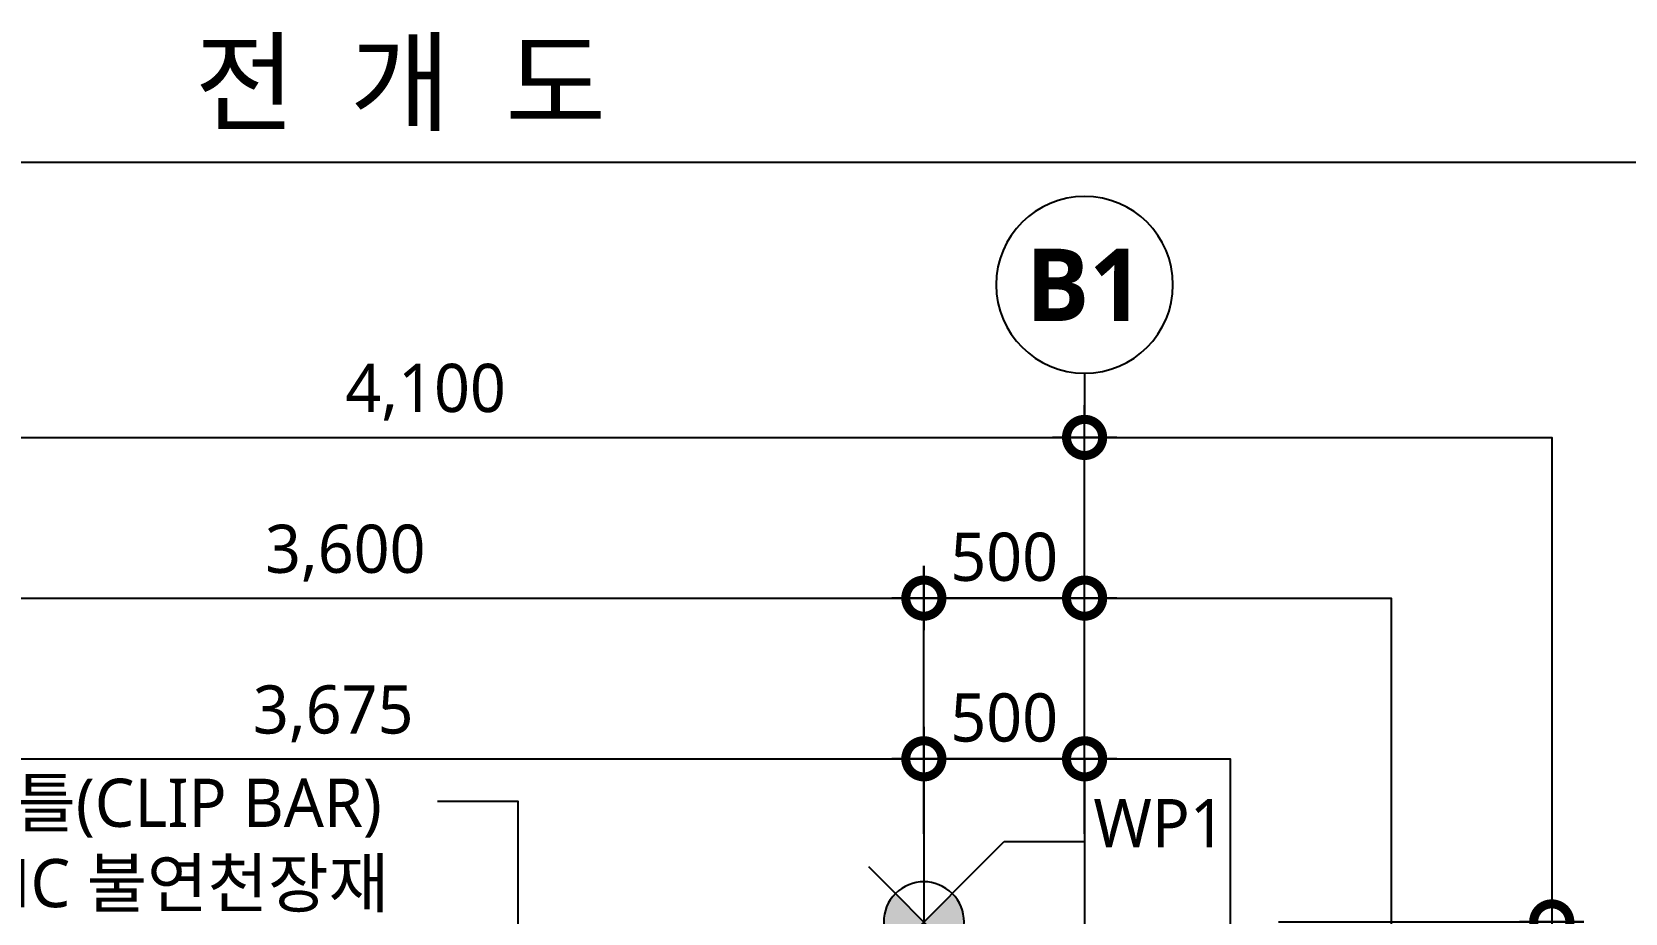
# Model space of a CAD drawing. Header units: millimetres. Extents: x 2213 to 82676, y 1050 to 28650.
# Drawn here: x 30594 to 35550, y 18915 to 21657 of the extents above; entities that cross this region are included whole.
import ezdxf
from ezdxf.enums import TextEntityAlignment as Align

# ---------------------------------------------------------------- set-up
doc = ezdxf.new("R2010")
doc.units = ezdxf.units.MM
doc.header["$LTSCALE"] = 200
doc.header["$PDMODE"] = 3
doc.linetypes.add('CEN', pattern=[62, 60, -1, 0, -1])
doc.layers.get('Defpoints').update_dxf_attribs({"color": 137})
for name, color, linetype in [('01-CEN', 1, 'CEN'), ('01TEX', 3, 'Continuous'), ('3', 3, 'Continuous'), ('DIM', 7, 'Continuous'), ('SYM', 6, 'Continuous'), ('SYM-BUB', 3, 'Continuous'), ('SYM-LEAD', 6, 'Continuous'), ('TAG', 6, 'Continuous'), ('TEXT', 3, 'Continuous')]:
    doc.layers.add(name, color=color, linetype=linetype)
doc.layers.add('02Waste', color=171, linetype='Continuous', plot=False)
doc.styles.add('HY-M', font='malgun.ttf')
doc.styles.get("Standard").update_dxf_attribs({"font": 'malgun.ttf'})
doc.styles.add('맑은고딕', font='malgun.ttf')
doc.styles.add('맑은고딕B', font='malgunbd.ttf')
doc.styles.add('스타일1', font='malgun.ttf')
doc.linetypes.add('WIREMESH2', pattern='A,5,-0.25,["X",Standard,S=1,R=0,X=-0.32,Y=-0.5],-0.25', length=5.5)
doc.dimstyles.new('CJA-50', dxfattribs={"dimscale": 50, "dimtxt": 3, "dimasz": 1, "dimexe": 2, "dimexo": 3, "dimgap": 1, "dimtad": 1, "dimdec": 0, "dimzin": 1, "dimdsep": 46, "dimlunit": 6, "dimtxsty": '스타일1', "dimblk": 'GAUN-DOT', "dimcen": -2, "dimdle": 2, "dimclrd": 256, "dimclre": 256, "dimclrt": 3, "dimadec": 0, "dimazin": 0, "dimtfac": 1, "dimtdec": 0, "dimtix": 1, "dimtmove": 2, "dimatfit": 3, "dimldrblk": 'DOTSMALL', "dimfxl": 1, "dimtolj": 1, "dimtzin": 1, "dimarcsym": 0})

# ---------------------------------------------------------------- blocks, each defined once
blk = doc.blocks.new('GAUN-DOT')
at = {"linetype": 'ByBlock'}
for p, q in [((0, -2), (0, 2)), ((2, 0), (-2, 0))]:
    blk.add_line(p, q, dxfattribs=at)
at = {"const_width": 2.25}
blk.add_lwpolyline([(0, 0.28125, 1), (0, -0.28125, 1)], format="xyb", close=True, dxfattribs=at)
blk = doc.blocks.new('*D306')
at = {"layer": 'Defpoints', "color": 0, "transparency": 16777216}
for p in [(33868.6, 20395), (29768.6, 19319), (33868.6, 19319)]:
    blk.add_point(p, dxfattribs=at)
at = {"layer": 'DIM', "lineweight": -2, "transparency": 16777216}
for p, q in [((29768.6, 19469), (29768.6, 20495)), ((33868.6, 19469), (33868.6, 20495)), ((29818.6, 20395), (33818.6, 20395))]:
    blk.add_line(p, q, dxfattribs=at)
at = {"layer": 'DIM', "lineweight": -2, "transparency": 16777216, "xscale": 50, "yscale": 50, "zscale": 50, "rotation": 180}
blk.add_blockref('GAUN-DOT', (29768.6, 20395), dxfattribs=at)
at = {"layer": 'DIM', "lineweight": -2, "transparency": 16777216, "xscale": 50, "yscale": 50, "zscale": 50}
blk.add_blockref('GAUN-DOT', (33868.6, 20395), dxfattribs=at)
at = {"layer": 'DIM', "color": 3, "transparency": 16777216, "insert": (31818.6, 20535.5), "char_height": 150, "attachment_point": 5, "style": '맑은고딕'}
blk.add_mtext('\\A1;4,100', dxfattribs=at)
blk = doc.blocks.new('_DotSmall')
at = {"layer": 'DIM'}
h = blk.add_hatch(color=256, dxfattribs=at)
edge = h.paths.add_edge_path()
edge.add_arc((0, 0), 0.2, 0, 360)
at = {"layer": 'DIM', "linetype": 'ByBlock'}
blk.add_circle((0, 0), 0.2, dxfattribs=at)
blk = doc.blocks.new('*D307')
at = {"layer": 'Defpoints', "color": 0, "transparency": 16777216}
for p in [(33368.6, 19895), (33368.6, 19319), (33868.6, 19319)]:
    blk.add_point(p, dxfattribs=at)
at = {"layer": 'DIM', "lineweight": -2, "transparency": 16777216}
for p, q in [((33368.6, 19469), (33368.6, 19995)), ((33868.6, 19469), (33868.6, 19995)), ((33818.6, 19895), (33418.6, 19895))]:
    blk.add_line(p, q, dxfattribs=at)
at = {"layer": 'DIM', "lineweight": -2, "transparency": 16777216, "xscale": 50, "yscale": 50, "zscale": 50, "rotation": 180}
blk.add_blockref('GAUN-DOT', (33368.6, 19895), dxfattribs=at)
at = {"layer": 'DIM', "lineweight": -2, "transparency": 16777216, "xscale": 50, "yscale": 50, "zscale": 50}
blk.add_blockref('GAUN-DOT', (33868.6, 19895), dxfattribs=at)
at = {"layer": 'DIM', "color": 3, "transparency": 16777216, "insert": (33618.6, 20022.5), "char_height": 150, "attachment_point": 5, "style": '맑은고딕'}
blk.add_mtext('\\A1;500', dxfattribs=at)
blk = doc.blocks.new('*D311')
at = {"layer": 'Defpoints', "color": 0, "transparency": 16777216}
for p in [(34321.9, 18887.4), (34321.9, 17987.4), (35321.9, 17987.4)]:
    blk.add_point(p, dxfattribs=at)
at = {"layer": 'DIM', "lineweight": -2, "transparency": 16777216}
for p, q in [((34471.9, 18887.4), (35421.9, 18887.4)), ((35321.9, 18837.4), (35321.9, 18037.4)), ((34471.9, 17987.4), (35421.9, 17987.4))]:
    blk.add_line(p, q, dxfattribs=at)
at = {"layer": 'DIM', "lineweight": -2, "transparency": 16777216, "xscale": 50, "yscale": 50, "zscale": 50}
for p, rotation in [((35321.9, 18887.4), 90), ((35321.9, 17987.4), 270)]:
    blk.add_blockref('GAUN-DOT', p, dxfattribs=dict(at, rotation=rotation))
at = {"layer": 'DIM', "color": 3, "transparency": 16777216, "insert": (35194.4, 18437.4), "char_height": 150, "attachment_point": 5, "rotation": 90, "style": '맑은고딕'}
blk.add_mtext('\\A1;900', dxfattribs=at)
blk = doc.blocks.new('NEW_BUB')
at = {"layer": 'SYM-BUB', "color": 6}
blk.add_line((0, 3), (0, 0), dxfattribs=at)
blk.add_circle((0, 8.5), 5.5, dxfattribs=at)
at = {"layer": 'SYM-BUB', "color": 3, "style": '맑은고딕B'}
blk.add_attdef('X', text='', height=4.5, dxfattribs=at).set_placement((0, 8.5), align=Align.MIDDLE)
blk = doc.blocks.new('*D314')
at = {"layer": 'Defpoints', "color": 0, "transparency": 16777216}
for p in [(33368.6, 19395), (29693.6, 19012), (33368.6, 19012)]:
    blk.add_point(p, dxfattribs=at)
at = {"layer": 'DIM', "lineweight": -2, "transparency": 16777216}
for p, q in [((29693.6, 19162), (29693.6, 19495)), ((33368.6, 19162), (33368.6, 19495)), ((29743.6, 19395), (33318.6, 19395))]:
    blk.add_line(p, q, dxfattribs=at)
at = {"layer": 'DIM', "lineweight": -2, "transparency": 16777216, "xscale": 50, "yscale": 50, "zscale": 50, "rotation": 180}
blk.add_blockref('GAUN-DOT', (29693.6, 19395), dxfattribs=at)
at = {"layer": 'DIM', "lineweight": -2, "transparency": 16777216, "xscale": 50, "yscale": 50, "zscale": 50}
blk.add_blockref('GAUN-DOT', (33368.6, 19395), dxfattribs=at)
at = {"layer": 'DIM', "color": 3, "transparency": 16777216, "insert": (31531.1, 19535), "char_height": 150, "attachment_point": 5, "style": '맑은고딕'}
blk.add_mtext('\\A1;3,675', dxfattribs=at)
blk = doc.blocks.new('*D315')
at = {"layer": 'Defpoints', "color": 0, "transparency": 16777216}
for p in [(33368.6, 19895), (29768.6, 19319), (33368.6, 19319)]:
    blk.add_point(p, dxfattribs=at)
at = {"layer": 'DIM', "lineweight": -2, "transparency": 16777216}
for p, q in [((29768.6, 19469), (29768.6, 19995)), ((33368.6, 19469), (33368.6, 19995)), ((29818.6, 19895), (33318.6, 19895))]:
    blk.add_line(p, q, dxfattribs=at)
at = {"layer": 'DIM', "lineweight": -2, "transparency": 16777216, "xscale": 50, "yscale": 50, "zscale": 50, "rotation": 180}
blk.add_blockref('GAUN-DOT', (29768.6, 19895), dxfattribs=at)
at = {"layer": 'DIM', "lineweight": -2, "transparency": 16777216, "xscale": 50, "yscale": 50, "zscale": 50}
blk.add_blockref('GAUN-DOT', (33368.6, 19895), dxfattribs=at)
at = {"layer": 'DIM', "color": 3, "transparency": 16777216, "insert": (31568.6, 20035), "char_height": 150, "attachment_point": 5, "style": '맑은고딕'}
blk.add_mtext('\\A1;3,600', dxfattribs=at)
blk = doc.blocks.new('*D301')
at = {"layer": 'Defpoints', "color": 0, "transparency": 16777216}
for p in [(33368.6, 19395), (33368.6, 19012), (33868.6, 19012)]:
    blk.add_point(p, dxfattribs=at)
at = {"layer": 'DIM', "lineweight": -2, "transparency": 16777216}
for p, q in [((33368.6, 19162), (33368.6, 19495)), ((33868.6, 19162), (33868.6, 19495)), ((33818.6, 19395), (33418.6, 19395))]:
    blk.add_line(p, q, dxfattribs=at)
at = {"layer": 'DIM', "lineweight": -2, "transparency": 16777216, "xscale": 50, "yscale": 50, "zscale": 50, "rotation": 180}
blk.add_blockref('GAUN-DOT', (33368.6, 19395), dxfattribs=at)
at = {"layer": 'DIM', "lineweight": -2, "transparency": 16777216, "xscale": 50, "yscale": 50, "zscale": 50}
blk.add_blockref('GAUN-DOT', (33868.6, 19395), dxfattribs=at)
at = {"layer": 'DIM', "color": 3, "transparency": 16777216, "insert": (33618.6, 19522.5), "char_height": 150, "attachment_point": 5, "style": '맑은고딕'}
blk.add_mtext('\\A1;500', dxfattribs=at)
blk = doc.blocks.new('WP21')
at = {"layer": 'SYM'}
h = blk.add_hatch(color=6, dxfattribs=at)
edge = h.paths.add_edge_path()
edge.add_ellipse((0, 0), major_axis=(0, 2.5), ratio=1, start_angle=405, end_angle=495)
edge.add_line((-1.768, -1.768), (0, 0))
edge.add_line((0, 0), (-1.768, 1.768))
edge = h.paths.add_edge_path()
edge.add_ellipse((0, 0), major_axis=(0, 2.5), ratio=1, start_angle=225, end_angle=315)
edge.add_line((1.768, 1.768), (0, 0))
edge.add_line((0, 0), (1.768, -1.768))
at = {"layer": 'SYM', "color": 6}
for p, q in [((-3.444, -3.444), (5, 5)), ((5, 5), (10, 5)), ((-3.444, 3.444), (3.444, -3.444))]:
    blk.add_line(p, q, dxfattribs=at)
blk.add_ellipse((0, 0), major_axis=(0, 2.5), ratio=1, start_param=5.497787, end_param=11.780972, dxfattribs=at)
at = {"layer": 'SYM', "color": 3, "linetype": 'WIREMESH2', "style": '스타일1'}
blk.add_attdef('WP', text='', height=3, dxfattribs=at).set_placement((10.55, 5), align=Align.MIDDLE_LEFT)

msp = doc.modelspace()

# ---------------------------------------------------------------- linework, layer by layer
at = {"layer": '01-CEN'}
for p, q in [((33368.6, 19395), (33368.6, 16350)), ((33868.6, 19395), (33868.6, 16350))]:
    msp.add_line(p, q, dxfattribs=at)
at = {"layer": '02Waste'}
for points in [[(35321.9, 15350), (27813.5, 15350), (27813.5, 20395), (35321.9, 20395)], [(34821.9, 15850), (28313.5, 15850), (28313.5, 19895), (34821.9, 19895)]]:
    msp.add_lwpolyline(points, close=True, dxfattribs=at)
msp.add_lwpolyline([(34321.9, 16350), (28813.5, 16350), (28813.5, 19395), (34321.9, 19395), (34321.9, 16350)], dxfattribs=at)
at = {"layer": '3'}
msp.add_line((36675, 21250), (17493.4, 21250), dxfattribs=at)
at = {"layer": 'SYM-LEAD'}
msp.add_lwpolyline([(31906, 18737.4, 1), (32106, 18737.4), (32106, 19261.8), (31856, 19261.8)], format="xyb", dxfattribs=at)

# ---------------------------------------------------------------- block references
at = {"layer": 'SYM', "linetype": 'WIREMESH2'}
ref = msp.add_blockref('WP21', (33368.6, 18887.4), dxfattribs=dict(at, xscale=50.00000000000001, yscale=50.00000000000001, zscale=50.00000000000001))
ref.add_attrib('WP', 'WP1', dxfattribs={"color": 3, "linetype": 'WIREMESH2', "height": 150, "style": '스타일1'}).set_placement((33896.1, 19074.9), align=Align.BOTTOM_LEFT)
at = {"layer": 'SYM-BUB'}
ref = msp.add_blockref('NEW_BUB', (33868.6, 20445), dxfattribs=dict(at, xscale=-50.00000000000001, yscale=50.00000000000001, zscale=50.00000000000001))
ref.add_attrib('X', 'B1', dxfattribs={"color": 3, "height": 225, "style": '맑은고딕B'}).set_placement((33868.6, 20870), align=Align.MIDDLE)

# ---------------------------------------------------------------- texts
at = {"layer": '01TEX', "linetype": 'Continuous', "style": 'HY-M'}
msp.add_text('전  개  도', height=250, rotation=360, dxfattribs=at).set_placement((31740, 21500), align=Align.MIDDLE_CENTER)
at = {"layer": 'TAG', "color": 3, "style": '스타일1'}
msp.add_text('경량철골천장틀(CLIP BAR)', height=150, dxfattribs=at).set_placement((29413, 19258.2), align=Align.MIDDLE_LEFT)
at = {"layer": 'TEXT', "color": 3, "style": '스타일1'}
msp.add_text('/THK0.4 DMC 불연천장재', height=150, dxfattribs=at).set_placement((29495.9, 19008.2), align=Align.MIDDLE_LEFT)

# ---------------------------------------------------------------- dimensions: what is measured, and where the dimension line sits
at = {"layer": 'DIM'}
for base, p1, p2, angle, picture, middle in [((33868.6, 20395), (29768.6, 19319), (33868.6, 19319), 180, '*D306', (31818.6, 20535.5)), ((33368.6, 19895), (29768.6, 19319), (33368.6, 19319), 0, '*D315', (31568.6, 20035)), ((33368.6, 19895), (33868.6, 19319), (33368.6, 19319), 180, '*D307', (33618.6, 20022.5)), ((33368.6, 19395), (29693.6, 19012), (33368.6, 19012), 180, '*D314', (31531.1, 19535)), ((33368.6, 19395), (33868.6, 19012), (33368.6, 19012), 0, '*D301', (33618.6, 19522.5)), ((35321.9, 17987.4), (34321.9, 18887.4), (34321.9, 17987.4), 270, '*D311', (35194.4, 18437.4))]:
    dim = msp.add_linear_dim(base=base, p1=p1, p2=p2, angle=angle, dimstyle='CJA-50', override={"dimtxsty": '맑은고딕'}, dxfattribs=at)
    dim.commit()
    dim.dimension.update_dxf_attribs({"geometry": picture, "text_midpoint": middle})

doc.saveas('drawing.dxf')
